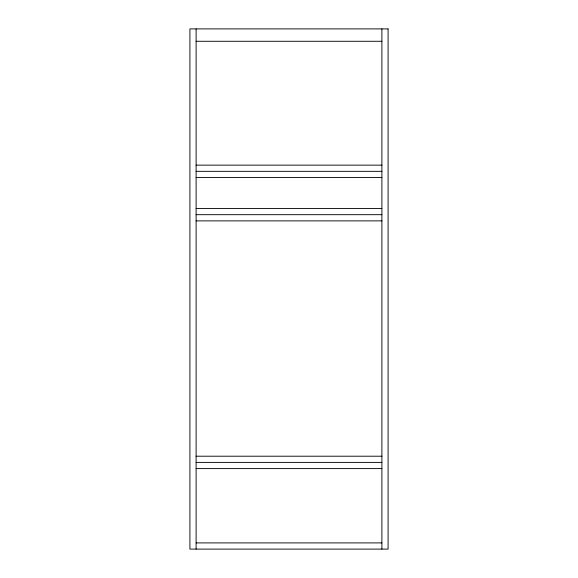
<?xml version="1.0" encoding="UTF-8"?>
<svg xmlns="http://www.w3.org/2000/svg" width="578" height="578" viewBox="0 0 578 578"><rect width="100%" height="100%" fill="white"/><g stroke="black" fill="none" stroke-linecap="round" stroke-linejoin="round"><path stroke-width="0.87" d="M196.108 41.284L381.892 41.284M196.108 165.142L381.892 165.142M196.108 171.334L381.892 171.334M196.108 177.525L381.892 177.525M196.108 208.492L381.892 208.492M196.108 214.684L381.892 214.684M196.108 220.875L381.892 220.875M196.108 456.208L381.892 456.208M196.108 462.4L381.892 462.4M196.108 468.592L381.892 468.592M196.108 542.908L381.892 542.908M381.892 28.9L381.892 549.1M196.108 28.9L196.108 549.1M388.084 28.9L189.916 28.9L189.916 549.1L388.084 549.1L388.084 28.9"/></g></svg>
